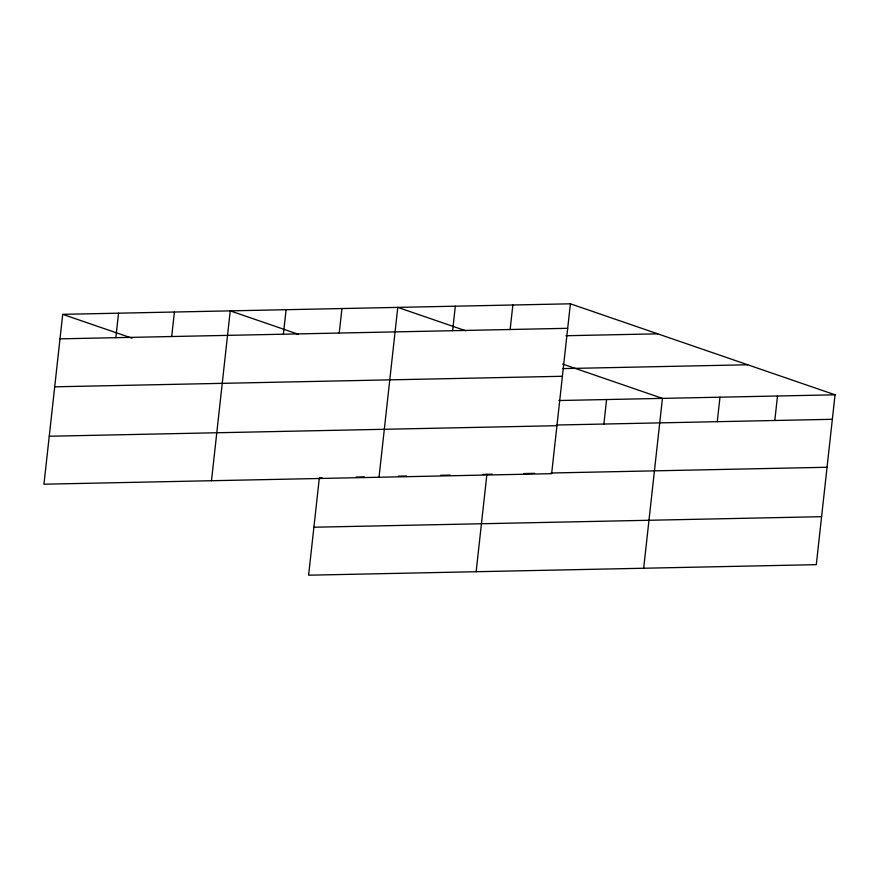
<?xml version="1.0" encoding="UTF-8"?>
<svg xmlns="http://www.w3.org/2000/svg" width="879" height="879" viewBox="0 0 879 879"><rect width="100%" height="100%" fill="white"/><g stroke="black" fill="none" stroke-linecap="round" stroke-linejoin="round"><path stroke-width="1.32" d="M62.706 314.341L43.95 484.197L551.638 473.671L570.394 303.804L62.706 314.341L132.059 338.184M115.841 337.679L118.544 313.177M171.691 336.525L174.394 312.023M211.487 480.725L230.243 310.869L298.311 334.273M283.379 334.207L286.093 309.705M339.228 333.042L341.931 308.551M379.025 477.253L397.78 307.386L465.848 330.79M452.619 330.691L455.322 306.2M476.143 571.713L486.9 474.319M510.15 329.504L512.853 305.002M603.884 424.041L606.587 399.538M643.681 568.241L662.436 398.385L562.604 364.06M717.264 421.689L719.978 397.187M774.806 420.492L777.508 395.989M570.394 303.804L835.05 394.803L816.294 564.659L308.606 575.196L319.352 477.802L322.077 477.747M60.003 338.844L567.691 328.306M565.944 335.734L657.734 333.833M562.835 368.609L747.71 364.774M54.707 386.815L562.395 376.278M558.912 400.527L835.05 394.803M556.209 425.029L832.347 419.294M49.246 436.237L556.934 425.7M356.138 477.033L364.302 476.868M398.363 476.165L406.527 475.989M440.588 475.286L450.114 475.089M482.813 474.407L492.339 474.21M523.675 473.561L534.564 473.331M550.913 473.001L827.051 467.265M313.902 527.224L821.59 516.687"/></g></svg>
